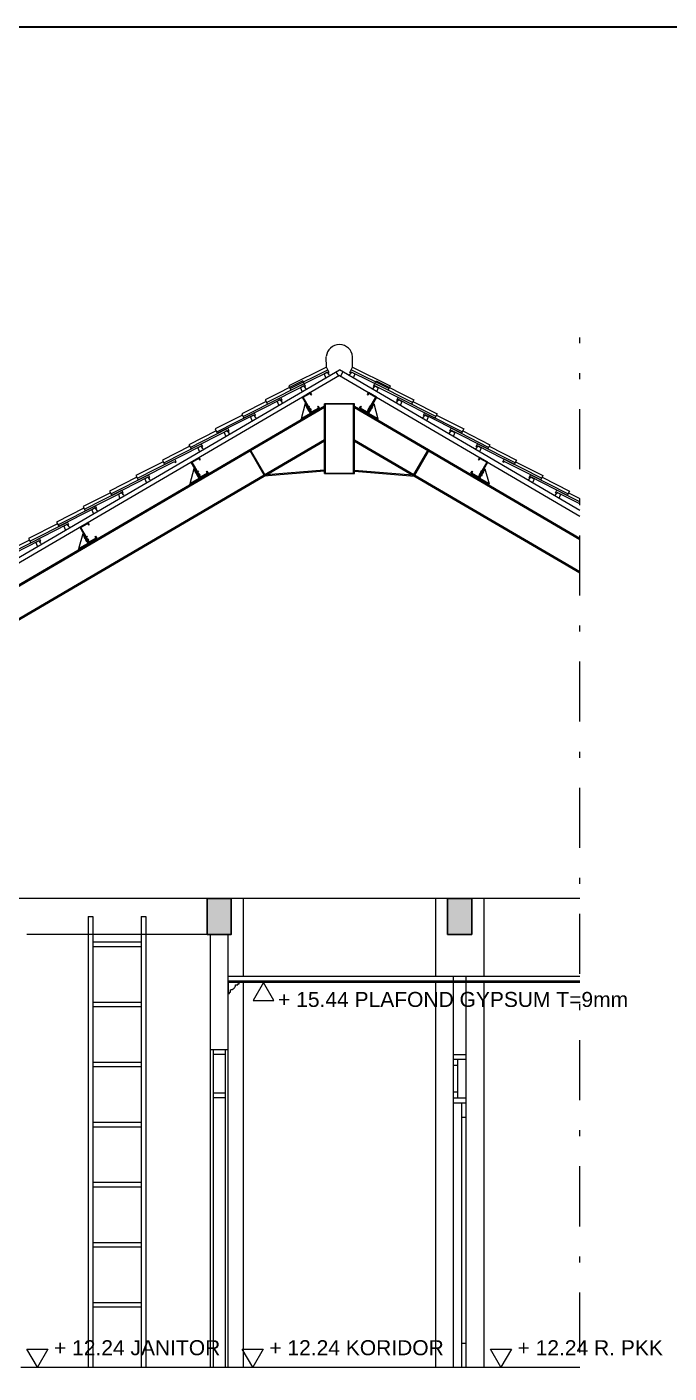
# Model space of a CAD drawing. Header units: millimetres. Extents: x -11 to 1625, y -267 to 180.
# Drawn here: x 1114.73 to 1125.42, y 39.6 to 62 of the extents above; entities that cross this region are included whole.
import ezdxf
from ezdxf.enums import TextEntityAlignment as Align

# ---------------------------------------------------------------- set-up
doc = ezdxf.new("R2010")
doc.units = ezdxf.units.MM
doc.linetypes.add('DASHDOT', pattern=[1, 0.5, -0.25, 0, -0.25])
doc.layers.add('03-GRS', color=3, linetype='Continuous')
for name, color, linetype, lineweight in [('ars', 11, 'Continuous', 5), ('atap', 7, 'Continuous', 20), ('balok', 111, 'Continuous', 35), ('blk', 1, 'Continuous', 30), ('GEN', 11, 'Continuous', 5), ('GRS KOP', 1, 'Continuous', 35), ('kap', 71, 'Continuous', 15), ('kop', 7, 'Continuous', 20), ('kus', 63, 'Continuous', 15), ('lan', 7, 'Continuous', 15), ('not', 7, 'Continuous', 20), ('PARTISI', 190, 'Continuous', 9), ('pla', 213, 'Continuous', 15), ('sol kol', 8, 'Continuous', 0), ('tem', 5, 'Continuous', 20)]:
    doc.layers.add(name, color=color, linetype=linetype, lineweight=lineweight)
doc.styles.add('BARU', font='complex.shx')
doc.styles.add('S', font='SIMPLEX', dxfattribs={"width": 1.1})
doc.styles.get("Standard").update_dxf_attribs({"font": 'ARIALUNI.TTF'})

# ---------------------------------------------------------------- blocks, each defined once
blk = doc.blocks.new('kop')
at = {"layer": 'GRS KOP'}
blk.add_lwpolyline([(1, 54), (83, 54), (83, 1), (1, 1)], close=True, dxfattribs=at)
at = {"layer": 'kop', "style": 'BARU', "flags": 4}
for p, height in [((73.8, 5.4), 0.35), ((80.303, 5.382), 0.25), ((73.8, 4.9), 0.35), ((80.303, 4.882), 0.25), ((73.8, 4.4), 0.35), ((80.303, 4.382), 0.25)]:
    blk.add_attdef('-', p, '', height=height, dxfattribs=at)
at = {"layer": 'kop', "flags": 4}
for tag, p in [('AR-00', (78.057, 2.648)), ('00', (81.238, 2.647))]:
    blk.add_attdef(tag, text='', height=0.35, dxfattribs=at).set_placement(p, align=Align.MIDDLE)
blk = doc.blocks.new('PEIL')
blk.add_lwpolyline([(-0.188, 0.325), (0.188, 0.325), (0, 0)], close=True)
at = {"style": 'S', "width": 1.1, "flags": 4}
blk.add_attdef('CAT', (0.265, 0.036), '', height=0.2, dxfattribs=at)
blk = doc.blocks.new('PEILA')
blk.add_lwpolyline([(-0.188, -0.325), (0.188, -0.325), (0, 0)], close=True)
at = {"style": 'S', "width": 1.1, "flags": 4}
blk.add_attdef('CAT', (0.265, -0.289), '', height=0.2, dxfattribs=at)
blk = doc.blocks.new('A$C58C93239')
at = {"layer": '03-GRS'}
for p, q in [((-662, 1348), (-12, 1721)), ((-662, 1348), (-12, 1721)), ((83, 46), (-662, 1348)), ((83, 46), (-662, 1348)), ((-619, 1336), (-23, 1677)), ((-619, 1336), (-23, 1677)), ((94, 90), (-619, 1336)), ((94, 90), (-619, 1336)), ((60, 1531), (-23, 1677)), ((60, 1531), (-23, 1677)), ((88, 1547), (-12, 1721)), ((88, 1547), (-12, 1721)), ((60, 1531), (88, 1547)), ((60, 1531), (88, 1547)), ((-444, 805), (-374, 845)), ((-444, 805), (-374, 845)), ((3, 24), (-444, 805)), ((3, 24), (-444, 805)), ((-267, 399), (-74, 510)), ((-267, 399), (-74, 510)), ((83, 46), (734, 419)), ((83, 46), (734, 419)), ((122, -23), (83, 46)), ((122, -23), (83, 46)), ((94, 90), (690, 431)), ((94, 90), (690, 431)), ((606, 577), (634, 593)), ((606, 577), (634, 593)), ((690, 431), (606, 577)), ((690, 431), (606, 577)), ((734, 419), (634, 593)), ((734, 419), (634, 593)), ((-785, -450), (-4, -3)), ((-785, -450), (-4, -3)), ((-746, -520), (-785, -450)), ((-746, -520), (-785, -450)), ((-746, -520), (122, -23)), ((-746, -520), (122, -23))]:
    blk.add_line(p, q, dxfattribs=at)
blk.add_ellipse((-14, 14), major_axis=(-14.1, 14.1), ratio=1, start_param=2.8759802, end_param=4.4467765, dxfattribs=at)
blk.add_ellipse((-14, 14), major_axis=(-14.1, 14.1), ratio=1, start_param=2.8759802, end_param=4.4467765, dxfattribs=at)
at = {"layer": 'atap', "color": 2}
for p, q in [((-444, 805), (-785, -450)), ((-327, 503), (-133, 614)), ((-327, 503), (-267, 399)), ((-267, 399), (-74, 510)), ((-208, 295), (-14, 406)), ((-208, 295), (-14, 406)), ((-208, 295), (-148, 191)), ((-148, 191), (46, 302)), ((-133, 614), (-74, 510)), ((-14, 406), (46, 302))]:
    blk.add_line(p, q, dxfattribs=at)
blk = doc.blocks.new('GORDING 150')
at = {"layer": 'balok', "color": 1, "ltscale": 0.5, "xscale": 0.09999999997671699, "yscale": 0.09999999997671699, "zscale": 0.09999999997671699}
blk.add_blockref('A$C58C93239', (13, -48), dxfattribs=at)

msp = doc.modelspace()

# ---------------------------------------------------------------- hatches: boundary and pattern name
at = {"layer": 'sol kol'}
h = msp.add_hatch(color=256, dxfattribs=at)
h.dxf.hatch_style = 1
h.paths.add_polyline_path([(1117.7317676, 46.8959917), (1118.1317676, 46.8959917), (1118.1317676, 47.4959917), (1117.7317676, 47.4959917)])
h = msp.add_hatch(color=256, dxfattribs=at)
h.dxf.hatch_style = 1
h.paths.add_polyline_path([(1122.1317676, 47.4959917), (1121.7317676, 47.4959917), (1121.7317676, 46.8959917), (1122.1317676, 46.8959917)])

# ---------------------------------------------------------------- linework, layer by layer
at = {"layer": 'ars', "ltscale": 10}
for p, q in [((1119.6817676, 55.6869426), (1105.9317676, 47.6403775)), ((1119.6817676, 55.666087), (1109.1817676, 49.5214372)), ((1119.6817676, 54.5676188), (1119.6817676, 55.7259667)), ((1120.1817676, 55.7259667), (1119.6817676, 55.7259667)), ((1119.6817676, 54.5676188), (1119.6817676, 55.7259667)), ((1119.6817676, 55.7259667), (1120.1817676, 55.7259667)), ((1119.6997676, 54.5676188), (1119.6997676, 55.7259667)), ((1119.6997676, 54.5676188), (1119.6997676, 55.7259667)), ((1120.1637676, 54.5676188), (1120.1637676, 55.7259667)), ((1120.1637676, 54.5676188), (1120.1637676, 55.7259667)), ((1120.1817676, 54.5676188), (1120.1817676, 55.7259667)), ((1120.1817676, 54.5676188), (1120.1817676, 55.7259667)), ((1120.1817676, 55.6869426), (1123.9317676, 53.4924249)), ((1120.1817676, 55.666087), (1123.9317676, 53.4715692)), ((1119.6817676, 55.1284744), (1109.1817676, 48.9838247)), ((1120.1817676, 55.1284744), (1123.9317676, 52.9339567)), ((1119.6817676, 55.1076188), (1109.1817676, 48.962969)), ((1120.1817676, 55.1076188), (1123.9317676, 52.913101)), ((1119.6817676, 54.6076188), (1118.6817676, 54.522414)), ((1119.6802394, 54.6255538), (1118.717898, 54.5435577)), ((1120.1817676, 54.5676188), (1119.6817676, 54.5676188)), ((1119.6817676, 54.5676188), (1120.1817676, 54.5676188)), ((1120.1817676, 54.6076188), (1121.1817676, 54.522414)), ((1120.1832957, 54.6255538), (1121.1456371, 54.5435577))]:
    msp.add_line(p, q, dxfattribs=at)
at = {"layer": 'ars', "ltscale": 5}
for p, q in [((1118.6793399, 54.541849), (1118.4449848, 54.9423159)), ((1118.6931491, 54.5499302), (1118.458794, 54.9503971)), ((1121.170386, 54.5499302), (1121.4047411, 54.9503971)), ((1121.1841952, 54.541849), (1121.4185503, 54.9423159))]:
    msp.add_line(p, q, dxfattribs=at)
at = {"layer": 'ars'}
msp.add_line((1123.9317676, 46.0959917), (1118.0817676, 46.0959917), dxfattribs=at)
for points in [[(1119.7669584, 56.2072763), (1119.7280258, 56.2540123), (1119.6762395, 56.2237108), (1119.69791, 56.1668742)], [(1120.0965768, 56.2072763), (1120.1355094, 56.2540123), (1120.1872956, 56.2237108), (1120.1656251, 56.1668742)], [(1119.3759886, 55.9785094), (1119.337056, 56.0252454), (1119.2852698, 55.9949439), (1119.3069402, 55.9381074)], [(1119.3759886, 55.9785094), (1119.337056, 56.0252454), (1119.2852698, 55.9949439), (1119.3069402, 55.9381074)], [(1120.4875465, 55.9785094), (1120.5264791, 56.0252454), (1120.5782654, 55.9949439), (1120.5565949, 55.9381074)], [(1120.4875465, 55.9785094), (1120.5264791, 56.0252454), (1120.5782654, 55.9949439), (1120.5565949, 55.9381074)], [(1118.9850188, 55.7497426), (1118.9460862, 55.7964786), (1118.8943, 55.7661771), (1118.9159704, 55.7093405)], [(1120.8785163, 55.7497426), (1120.9174489, 55.7964786), (1120.9692352, 55.7661771), (1120.9475647, 55.7093405)], [(1118.5449226, 55.4922305), (1118.50599, 55.5389665), (1118.4542037, 55.508665), (1118.4758742, 55.4518285)], [(1121.3186126, 55.4922305), (1121.3575451, 55.5389665), (1121.4093314, 55.508665), (1121.3876609, 55.4518285)], [(1118.1048263, 55.2347184), (1118.0658938, 55.2814545), (1118.0141075, 55.2511529), (1118.035778, 55.1943164)], [(1121.7587088, 55.2347184), (1121.7976414, 55.2814545), (1121.8494276, 55.2511529), (1121.8277571, 55.1943164)], [(1117.6647301, 54.9772064), (1117.6257975, 55.0239424), (1117.5740113, 54.9936409), (1117.5956818, 54.9368043)], [(1122.198805, 54.9772064), (1122.2377376, 55.0239424), (1122.2895239, 54.9936409), (1122.2678534, 54.9368043)], [(1116.7845377, 54.4621822), (1116.7456051, 54.5089182), (1116.6938188, 54.4786167), (1116.7154893, 54.4217802)], [(1123.0789975, 54.4621822), (1123.11793, 54.5089182), (1123.1697163, 54.4786167), (1123.1480458, 54.4217802)], [(1116.3444414, 54.2046702), (1116.3055089, 54.2514062), (1116.2537226, 54.2211046), (1116.2753931, 54.1642681)], [(1123.5190937, 54.2046702), (1123.5580263, 54.2514062), (1123.6098125, 54.2211046), (1123.5881421, 54.1642681)], [(1115.9043452, 53.9471581), (1115.8654126, 53.9938941), (1115.8136264, 53.9635926), (1115.8352969, 53.9067561)], [(1115.4383559, 53.6744953), (1115.3994233, 53.7212313), (1115.347637, 53.6909297), (1115.3693075, 53.6340932)], [(1114.9723665, 53.4018324), (1114.9334339, 53.4485684), (1114.8816477, 53.4182669), (1114.9033181, 53.3614304)]]:
    msp.add_lwpolyline(points, dxfattribs=at)
at = {"layer": 'blk'}
for points in [[(1117.7317676, 46.8959917), (1118.1317676, 46.8959917), (1118.1317676, 47.4959917), (1117.7317676, 47.4959917)], [(1121.7317676, 46.8959917), (1122.1317676, 46.8959917), (1122.1317676, 47.4959917), (1121.7317676, 47.4959917)]]:
    msp.add_lwpolyline(points, close=True, dxfattribs=at)
at = {"layer": 'GEN', "color": 11}
for p, q in [((1119.1099317, 55.9796994), (1119.7363117, 56.2921862)), ((1120.7536035, 55.9796994), (1120.1272234, 56.2921862)), ((1118.7189619, 55.7509325), (1119.3453419, 56.0634194)), ((1121.1445732, 55.7509325), (1120.5181932, 56.0634194)), ((1118.3299728, 55.5177455), (1118.9540985, 55.8347109)), ((1121.5335624, 55.5177455), (1120.9094366, 55.8347109)), ((1117.8898765, 55.2602335), (1118.5140023, 55.5771988)), ((1121.9736586, 55.2602335), (1121.3495328, 55.5771988)), ((1117.4497803, 55.0027214), (1118.0739061, 55.3196868)), ((1122.4137548, 55.0027214), (1121.7896291, 55.3196868)), ((1117.0096841, 54.7452093), (1117.6338098, 55.0621747)), ((1122.8538511, 54.7452093), (1122.2297253, 55.0621747)), ((1116.5695879, 54.4876973), (1117.1937136, 54.8046626)), ((1123.2939473, 54.4876973), (1122.6698215, 54.8046626)), ((1116.1294916, 54.2301852), (1116.7536174, 54.5471506)), ((1123.7340435, 54.2301852), (1123.1099178, 54.5471506)), ((1115.6893954, 53.9726731), (1116.3135212, 54.2896385)), ((1123.9317676, 54.095763), (1123.550014, 54.2896385)), ((1115.2492992, 53.7151611), (1115.8734249, 54.0321264)), ((1114.7833098, 53.4424982), (1115.4074356, 53.7594636)), ((1114.3173205, 53.1698354), (1114.9414462, 53.4868008))]:
    msp.add_line(p, q, dxfattribs=at)
for points in [[(1119.7139912, 56.3369277), (1119.0876112, 56.0244408), (1119.123324, 55.9528545), (1119.7318074, 56.2564132), (1119.7407356, 56.2385166), (1119.7586322, 56.2474448), (1119.7139912, 56.3369277)], [(1120.1495439, 56.3369277), (1120.775924, 56.0244408), (1120.7402112, 55.9528545), (1120.1317277, 56.2564132), (1120.1227995, 56.2385166), (1120.1049029, 56.2474448), (1120.1495439, 56.3369277)], [(1119.3230215, 56.1081608), (1118.6966414, 55.795674), (1118.7323542, 55.7240877), (1119.3408377, 56.0276463), (1119.3497659, 56.0097497), (1119.3676624, 56.0186779), (1119.3230215, 56.1081608)], [(1120.5405137, 56.1081608), (1121.1668937, 55.795674), (1121.1311809, 55.7240877), (1120.5226975, 56.0276463), (1120.5137693, 56.0097497), (1120.4958727, 56.0186779), (1120.5405137, 56.1081608)], [(1118.7108255, 55.7672419), (1118.3073324, 55.562326), (1118.343557, 55.4909973), (1118.9498506, 55.7989065), (1118.9589067, 55.7810743), (1118.9767389, 55.7901305), (1118.9540985, 55.8347109)], [(1121.1527096, 55.7672419), (1121.5562028, 55.562326), (1121.5199781, 55.4909973), (1120.9136846, 55.7989065), (1120.9046284, 55.7810743), (1120.8867962, 55.7901305), (1120.9094366, 55.8347109)], [(1118.319305, 55.5409773), (1117.8641472, 55.3131415), (1117.8999566, 55.2416035), (1118.5080297, 55.5459833), (1118.5169821, 55.5280988), (1118.5348666, 55.5370511), (1118.5124857, 55.5817624)], [(1121.5442301, 55.5409773), (1121.9993879, 55.3131415), (1121.9635785, 55.2416035), (1121.3555054, 55.5459833), (1121.3465531, 55.5280988), (1121.3286686, 55.5370511), (1121.3510494, 55.5817624)], [(1117.8809657, 55.2777795), (1117.4271399, 55.0473018), (1117.4633645, 54.9759732), (1118.0696581, 55.2838824), (1118.0787143, 55.2660502), (1118.0965465, 55.2751064), (1118.0739061, 55.3196868)], [(1121.9825694, 55.2777795), (1122.4363952, 55.0473018), (1122.4001706, 54.9759732), (1121.793877, 55.2838824), (1121.7848209, 55.2660502), (1121.7669887, 55.2751064), (1121.7896291, 55.3196868)], [(1117.4408695, 55.0202674), (1116.9870437, 54.7897897), (1117.0232683, 54.7184611), (1117.6295619, 55.0263703), (1117.6386181, 55.0085381), (1117.6564502, 55.0175943), (1117.6338098, 55.0621747)], [(1122.4226657, 55.0202674), (1122.8764914, 54.7897897), (1122.8402668, 54.7184611), (1122.2339732, 55.0263703), (1122.2249171, 55.0085381), (1122.2070849, 55.0175943), (1122.2297253, 55.0621747)], [(1117.0007733, 54.7627554), (1116.5469475, 54.5322777), (1116.5831721, 54.460949), (1117.1894657, 54.7688582), (1117.1985218, 54.7510261), (1117.216354, 54.7600822), (1117.1937136, 54.8046626)], [(1122.8627619, 54.7627554), (1123.3165877, 54.5322777), (1123.2803631, 54.460949), (1122.6740695, 54.7688582), (1122.6650133, 54.7510261), (1122.6471811, 54.7600822), (1122.6698215, 54.8046626)], [(1116.560677, 54.5052433), (1116.1068512, 54.2747656), (1116.1430759, 54.203437), (1116.7493695, 54.5113462), (1116.7584256, 54.493514), (1116.7762578, 54.5025702), (1116.7536174, 54.5471506)], [(1123.3028581, 54.5052433), (1123.7566839, 54.2747656), (1123.7204593, 54.203437), (1123.1141657, 54.5113462), (1123.1051095, 54.493514), (1123.0872774, 54.5025702), (1123.1099178, 54.5471506)], [(1116.1205808, 54.2477312), (1115.666755, 54.0172535), (1115.7029796, 53.9459249), (1116.3092732, 54.2538341), (1116.3183294, 54.2360019), (1116.3361615, 54.2450581), (1116.3135212, 54.2896385)], [(1123.9317676, 54.062116), (1123.5542619, 54.2538341), (1123.5452058, 54.2360019), (1123.5273736, 54.2450581), (1123.550014, 54.2896385)], [(1123.7429543, 54.2477312), (1123.9317676, 54.1518415)], [(1115.6804846, 53.9902191), (1115.2266588, 53.7597415), (1115.2628834, 53.6884128), (1115.869177, 53.996322), (1115.8782331, 53.9784899), (1115.8960653, 53.987546), (1115.8734249, 54.0321264)], [(1115.2411961, 53.7311165), (1114.7606694, 53.4870786), (1114.796894, 53.41575), (1115.4031876, 53.7236592), (1115.4122438, 53.705827), (1115.430076, 53.7148832), (1115.4074356, 53.7594636)], [(1114.7752068, 53.4584537), (1114.2946801, 53.2144158), (1114.3309047, 53.1430871), (1114.9371983, 53.4509964), (1114.9462544, 53.4331642), (1114.9640866, 53.4422204), (1114.9414462, 53.4868008)]]:
    msp.add_lwpolyline(points, dxfattribs=at)
at = {"layer": 'kap'}
for p, q in [((1119.7139977, 56.3358068), (1119.7129819, 56.5105658)), ((1120.1495374, 56.3358068), (1120.1505532, 56.5105658)), ((1119.8744558, 56.257466), (1119.9148579, 56.1884176)), ((1119.9890793, 56.257466), (1119.9486773, 56.1884176))]:
    msp.add_line(p, q, dxfattribs=at)
for points in [[(1119.9317676, 56.198312), (1105.7713846, 47.9126934), (1105.7308935, 47.9816896), (1119.9317676, 56.2910006)], [(1123.9317676, 53.9504937), (1119.9317676, 56.2910006)], [(1119.9317676, 56.198312), (1123.9317676, 53.857805)]]:
    msp.add_lwpolyline(points, dxfattribs=at)
msp.add_arc((1119.9316721, 56.4930621), 0.2195799, 4.572153, 174.8761973, dxfattribs=at)
at = {"layer": 'kus'}
for p, q in [((1118.0817676, 44.9759917), (1117.7817676, 44.9759917)), ((1117.8317676, 44.9759917), (1117.8317676, 39.6959917)), ((1118.0317676, 44.8959917), (1117.8317676, 44.8959917)), ((1118.0317676, 44.9759917), (1118.0317676, 39.6959917)), ((1121.8317676, 39.6959917), (1121.8317676, 44.8959917)), ((1121.8317676, 44.8959917), (1122.0317676, 44.8959917)), ((1122.0317676, 44.8159917), (1121.8317676, 44.8159917)), ((1121.9017676, 44.1759917), (1121.9017676, 44.8159917)), ((1122.0317676, 44.8959917), (1122.0317676, 39.6959917)), ((1121.9017676, 44.7159917), (1121.8317676, 44.7159917)), ((1118.0317676, 44.2559917), (1117.8317676, 44.2559917)), ((1118.0317676, 44.1759917), (1117.8317676, 44.1759917)), ((1121.8317676, 44.2759917), (1121.9017676, 44.2759917)), ((1121.8317676, 44.1759917), (1122.0317676, 44.1759917)), ((1121.8317676, 44.0959917), (1122.0317676, 44.0959917)), ((1121.9617676, 44.0959917), (1121.9617676, 39.6959917)), ((1121.9617676, 43.8559917), (1122.0317676, 43.8559917)), ((1121.9617676, 40.0959917), (1122.0317676, 40.0959917))]:
    msp.add_line(p, q, dxfattribs=at)
at = {"layer": 'lan', "linetype": 'DASHDOT', "ltscale": 2}
msp.add_line((1123.9317676, 12.6379608), (1123.9317676, 56.8311863), dxfattribs=at)
at = {"layer": 'lan'}
for p, q in [((1115.7517676, 47.1959917), (1115.7517676, 39.6959917)), ((1115.7517676, 47.1959917), (1115.8317676, 47.1959917)), ((1115.8317676, 47.1959917), (1115.8317676, 39.6959917)), ((1116.6317676, 47.1959917), (1116.6317676, 39.6959917)), ((1116.6317676, 47.1959917), (1116.7117676, 47.1959917)), ((1116.7117676, 47.1959917), (1116.7117676, 39.6959917)), ((1117.7317676, 46.8959917), (1114.7317676, 46.8959917)), ((1115.8317676, 46.7709917), (1116.6317676, 46.7709917)), ((1115.8317676, 46.6959917), (1116.6317676, 46.6959917)), ((1115.8317676, 45.7709917), (1116.6317676, 45.7709917)), ((1115.8317676, 45.6959917), (1116.6317676, 45.6959917)), ((1117.7817676, 44.9759917), (1117.7817676, 39.6959917)), ((1118.0817676, 39.6959917), (1118.0817676, 44.9759917)), ((1115.8317676, 44.7709917), (1116.6317676, 44.7709917)), ((1115.8317676, 44.6959917), (1116.6317676, 44.6959917)), ((1115.8317676, 43.7709917), (1116.6317676, 43.7709917)), ((1115.8317676, 43.6959917), (1116.6317676, 43.6959917)), ((1115.8317676, 42.7709917), (1116.6317676, 42.7709917)), ((1115.8317676, 42.6959917), (1116.6317676, 42.6959917)), ((1115.8317676, 41.7709917), (1116.6317676, 41.7709917)), ((1115.8317676, 41.6959917), (1116.6317676, 41.6959917)), ((1115.8317676, 40.7709917), (1116.6317676, 40.7709917)), ((1115.8317676, 40.6959917), (1116.6317676, 40.6959917)), ((1114.6317676, 39.6959917), (1123.9317676, 39.6959917))]:
    msp.add_line(p, q, dxfattribs=at)
msp.add_lwpolyline([(1118.2417676, 46.0559917), (1118.2417676, 46.0759917), (1118.2617676, 46.0759917), (1118.2617676, 46.0959917), (1118.0817676, 46.0959917), (1118.0817676, 45.9159917), (1118.1017676, 45.9159917), (1118.1017676, 45.9359917), (1118.1217676, 45.9359917), (1118.1217676, 45.9759917, 0.4142135624), (1118.2017676, 46.0559917)], format="xyb", close=True, dxfattribs=at)
at = {"layer": 'PARTISI'}
for p, q in [((1121.8317676, 44.8959917), (1121.8317676, 46.1959917)), ((1122.0317676, 46.1959917), (1122.0317676, 44.8959917))]:
    msp.add_line(p, q, dxfattribs=at)
at = {"layer": 'pla'}
for p, q in [((1123.9317676, 46.1959917), (1118.0817676, 46.1959917)), ((1123.9317676, 46.1159917), (1118.0817676, 46.1159917))]:
    msp.add_line(p, q, dxfattribs=at)
at = {"layer": 'tem'}
for p, q in [((1123.9317676, 47.4959917), (1108.5317676, 47.4959917)), ((1118.3317676, 47.4959917), (1118.3317676, 46.1959917)), ((1121.5317676, 47.4959917), (1121.5317676, 46.1959917)), ((1122.3317676, 47.4959917), (1122.3317676, 46.1959917)), ((1117.7817676, 46.8959917), (1117.7817676, 44.9759917)), ((1118.0817676, 44.9759917), (1118.0817676, 46.8959917)), ((1118.3317676, 46.0959917), (1118.3317676, 39.6959917)), ((1121.5317676, 46.0959917), (1121.5317676, 39.6959917)), ((1122.3317676, 46.0959917), (1122.3317676, 39.6959917))]:
    msp.add_line(p, q, dxfattribs=at)

# ---------------------------------------------------------------- block references
at = {"linetype": 'Continuous', "ltscale": 5, "yscale": 0.002, "zscale": 0.002}
for p, xscale, rotation in [((1119.4233412, 55.6654331), 0.002, 0.2184740067863285), ((1120.4401939, 55.6654331), -0.002, 359.7815259932136), ((1117.5733412, 54.5828043), 0.002, 0.2184740067863285), ((1122.2901939, 54.5828043), -0.002, 359.7815259932136), ((1115.7233412, 53.5001755), 0.002, 0.2184740067863285)]:
    msp.add_blockref('GORDING 150', p, dxfattribs=dict(at, xscale=xscale, rotation=rotation))
at = {"layer": 'kop'}
msp.add_blockref('kop', (1079.214162, 7.9999999), dxfattribs=at)
at = {"layer": 'not'}
ref = msp.add_blockref('PEILA', (1118.6682249, 46.0959917), dxfattribs=dict(at, xscale=0.9237604307034012, yscale=0.9237604307034012, zscale=0.9237604307034012))
ref.add_attrib('CAT', '+ 15.44 PLAFOND GYPSUM T=9mm', (1118.9115702, 45.6894398), dxfattribs={"layer": '0', "height": 0.25, "flags": 4})
ref = msp.add_blockref('PEIL', (1114.9073135, 39.6959917), dxfattribs=dict(at, xscale=0.9237604307034012, yscale=0.9237604307034012, zscale=0.9237604307034012))
ref.add_attrib('CAT', '+ 12.24 JANITOR', (1115.183987, 39.8932976), dxfattribs={"layer": '0', "height": 0.25, "flags": 4})
ref = msp.add_blockref('PEIL', (1118.4891176, 39.6959917), dxfattribs=dict(at, xscale=0.9237604307034012, yscale=0.9237604307034012, zscale=0.9237604307034012))
ref.add_attrib('CAT', '+ 12.24 KORIDOR', (1118.7657911, 39.8932976), dxfattribs={"layer": '0', "height": 0.25, "flags": 4})
ref = msp.add_blockref('PEIL', (1122.6183084, 39.6959917), dxfattribs=dict(at, xscale=0.9237604307034012, yscale=0.9237604307034012, zscale=0.9237604307034012))
ref.add_attrib('CAT', '+ 12.24 R. PKK', (1122.8949819, 39.8932976), dxfattribs={"layer": '0', "height": 0.25, "flags": 4})

doc.saveas('drawing.dxf')
